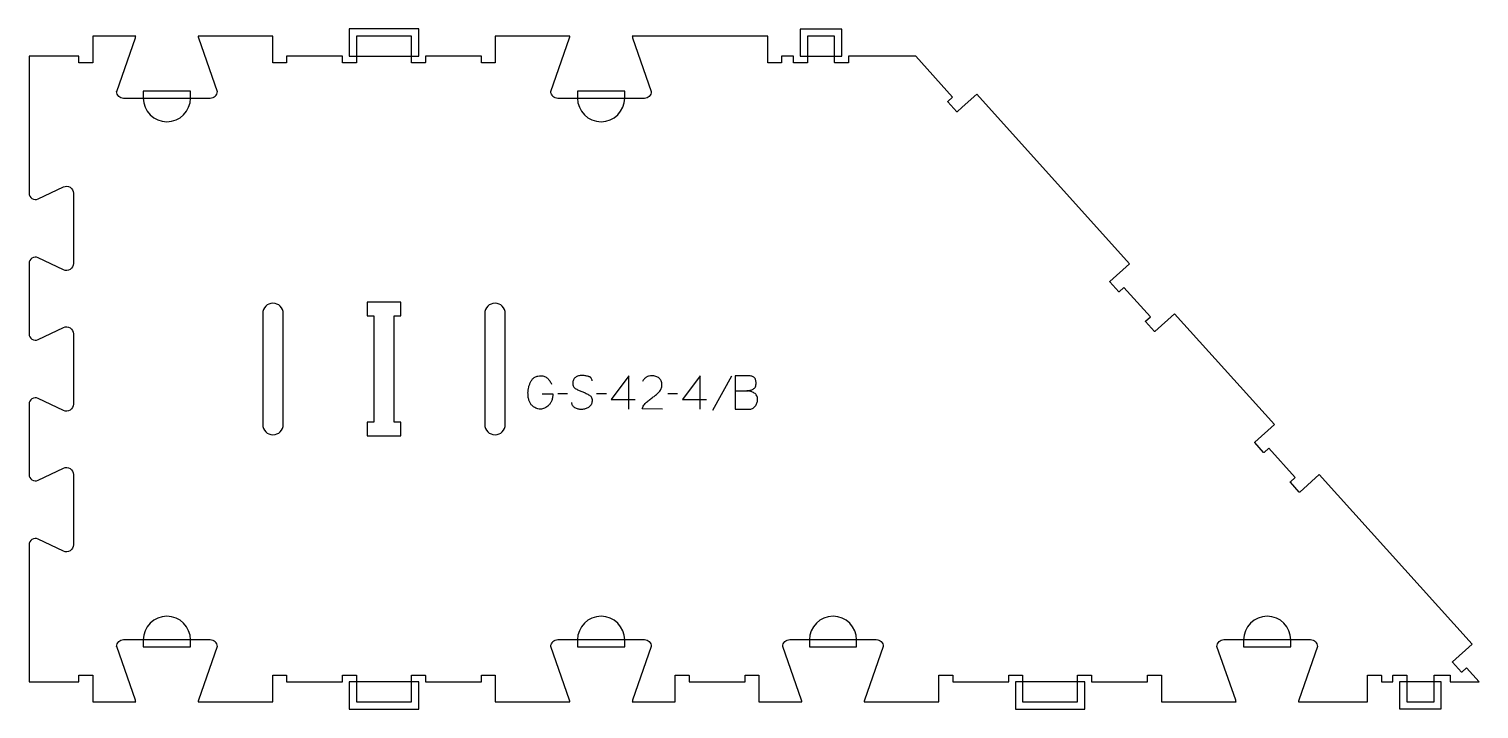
# Model space of a CAD drawing. Extents: x 0 to 1306, y -6 to 606.
import ezdxf

# ---------------------------------------------------------------- set-up
doc = ezdxf.new("R2010")
doc.units = 0
for name, color, linetype in [('1_ANYTOOL_1MMDEEP_LABELS_S', 2, 'CONTINUOUS'), ('3_ANYTOOL_CUTTHROUGH_INSID', 4, 'CONTINUOUS'), ('4_ANYTOOL_CUTTHROUGH_OUTSI', 5, 'CONTINUOUS'), ('5_ANYTOOL_HALF_MILL_9MM_IN', 3, 'CONTINUOUS')]:
    doc.layers.add(name, color=color, linetype=linetype)

msp = doc.modelspace()

# ---------------------------------------------------------------- linework, layer by layer
at = {"layer": '1_ANYTOOL_1MMDEEP_LABELS_S'}
for p, q in [((632.710875, 293.174062), (615.525161, 262.402633)), ((484.982304, 277.531205), (476.196589, 277.44549)), ((520.039446, 277.531205), (511.253732, 277.44549)), ((584.239446, 277.531205), (575.453732, 277.44549)), ((524.325161, 272.302633), (546.096589, 272.302633)), ((588.525161, 272.302633), (610.296589, 272.302633))]:
    msp.add_line(p, q, dxfattribs=at)
for points in [[(462.096589, 277.44549), (471.868018, 277.402633, -0.031732), (471.599907, 274.395231, -0.048764), (470.855518, 271.477633, -0.050291), (469.745805, 269.167125, -0.060119), (468.160875, 267.159776, -0.036578), (466.428855, 265.67336, -0.050793), (464.469804, 264.513348, -0.051881), (462.516786, 263.845603, -0.053919), (460.468018, 263.602633, -0.055881), (458.43287, 263.809577, -0.055271), (456.493018, 264.459776, -0.05403), (454.567042, 265.61897, -0.038531), (452.882304, 267.116919, -0.067281), (451.33459, 269.227933, -0.049165), (450.310875, 271.649062, -0.047412), (449.637948, 274.852981, -0.028075), (449.453732, 278.131205, -0.03109), (449.621259, 280.822784, -0.031496), (450.123375, 283.472276, -0.031425), (450.974248, 286.100521, -0.02824), (452.132304, 288.609776, -0.064555), (453.661107, 290.761301, -0.078906), (455.726946, 292.386562, -0.076878), (458.350548, 293.361112, -0.050594), (461.153732, 293.64549, -0.039946), (462.813293, 293.512694, -0.052714), (464.416232, 293.077633, -0.053511), (465.799429, 292.362299, -0.05153), (467.003732, 291.374062, -0.040443), (469.043956, 288.95092, -0.04035), (470.668018, 286.231205)], [(507.225161, 289.059776, 0.071867), (507.032047, 290.396383, 0.100684), (506.405518, 291.577633, 0.047558), (505.930964, 292.054084, 0.038563), (505.380964, 292.442812, 0.037928), (504.683776, 292.79028, 0.026634), (503.946589, 293.04549, 0.028461), (500.923256, 293.731473, 0.041577), (497.839446, 293.988348, 0.036938), (496.337086, 293.877208, 0.041531), (494.871589, 293.53299, 0.041583), (493.494212, 292.955782, 0.038125), (492.225161, 292.166919, 0.057611), (491.155008, 291.175015, 0.065808), (490.360875, 289.954419, 0.06469), (489.883379, 288.494864, 0.046778), (489.739446, 286.959776, 0.052235), (489.901802, 285.409934, 0.075448), (490.446589, 283.959776, 0.076671), (491.362681, 282.786724, 0.061023), (492.568018, 281.902633, 0.021951), (495.596872, 280.375288, 0.018213), (498.739446, 279.09549, -0.02405), (501.840931, 277.790028, -0.02981), (504.782304, 276.159776, -0.068439), (505.923605, 275.193846, -0.079282), (506.732304, 273.941919, -0.076308), (507.157303, 272.363237, -0.047772), (507.182304, 270.716919, -0.046243), (506.889069, 269.03596, -0.06359), (506.239446, 267.465133, -0.064671), (505.266623, 266.180944, -0.057073), (504.010875, 265.166919, -0.067522), (501.042567, 263.804009, -0.070793), (497.818018, 263.302633, -0.064027), (494.679003, 263.665148, -0.070447), (491.753732, 264.84549, -0.054374), (490.595315, 265.695123, -0.074742), (489.696589, 266.806205, -0.075199), (489.173582, 268.112583, -0.057737), (489.010875, 269.516919)], [(570.525161, 263.688348), (552.225161, 263.731205, -0.034491), (552.887939, 265.478537, -0.037732), (553.794804, 267.111562, -0.037744), (554.934098, 268.586198, -0.03482), (556.275161, 269.881205, -0.00859), (559.234385, 272.279788, -0.008791), (562.275161, 274.574062, 0.020588), (565.094449, 276.807504, 0.025206), (567.696589, 279.288348, 0.046908), (568.717184, 280.58959, 0.051091), (569.464446, 282.063348, 0.050722), (569.913179, 283.711522, 0.041139), (570.053732, 285.416919, 0.039396), (569.911087, 287.224505, 0.058519), (569.421589, 288.963348, 0.060358), (568.631032, 290.370463, 0.061397), (567.525161, 291.54549, 0.048006), (566.169204, 292.46745, 0.045901), (564.664446, 293.12049, 0.045216), (562.924385, 293.52305, 0.034258), (561.139446, 293.64549, 0.055622), (558.504876, 293.351503, 0.079896), (556.060875, 292.37049, 0.080617), (554.091488, 290.70479, 0.060287), (552.653732, 288.54549)], [(636.139446, 279.974062), (646.682304, 280.102633, 0.046847), (649.631006, 280.579082, 0.060102), (652.403732, 281.666919, 0.086388), (653.510434, 282.537045, 0.076384), (654.284089, 283.718705, 0.070405), (654.781558, 285.406454, 0.036531), (654.910875, 287.174062, 0.031885), (654.819254, 288.60932, 0.051083), (654.493018, 290.005312, 0.053001), (653.984731, 291.09187, 0.064647), (653.239446, 292.027633, 0.064346), (652.266155, 292.753198, 0.050037), (651.150161, 293.241026, 0.048317), (649.705604, 293.557309, 0.029756), (648.225161, 293.64549), (636.139446, 293.64549)], [(636.139446, 293.64549), (636.139446, 263.64549), (645.825161, 263.64549), (648.353732, 263.559776, 0.048381), (650.032626, 263.663692, 0.066146), (651.637661, 264.143705, 0.067079), (653.001424, 264.992375, 0.057042), (654.118018, 266.152633, 0.037099), (655.012689, 267.523874, 0.042913), (655.676946, 269.018705, 0.043052), (656.068107, 270.574352, 0.040094), (656.196589, 272.174062, 0.045096), (656.034218, 273.970678, 0.070597), (655.468018, 275.672276, 0.073303), (654.54204, 277.001315, 0.067093), (653.282304, 278.024062, 0.063103), (650.107794, 279.449008, 0.053716), (646.682304, 280.102633)]]:
    msp.add_lwpolyline(points, format="xyb", dxfattribs=at)
for points in [[(540.310875, 263.64549), (540.353732, 293.688348), (524.325161, 272.302633)], [(604.510875, 263.64549), (604.553732, 293.688348), (588.525161, 272.302633)]]:
    msp.add_lwpolyline(points, dxfattribs=at)
at = {"layer": '3_ANYTOOL_CUTTHROUGH_INSID'}
for points in [[(229, 249.750003), (229, 349.749997, 1), (210.5, 349.749997), (210.5, 249.750003, 1)], [(410.5, 249.750003, 1), (429, 249.750003), (429, 349.749997, 1), (410.5, 349.749997)]]:
    msp.add_lwpolyline(points, format="xyb", close=True, dxfattribs=at)
msp.add_lwpolyline([(335, 360), (304.5, 360), (304.5, 347.5), (310.5, 347.5), (310.5, 252), (304.5, 252), (304.5, 239.5), (335, 239.5), (335, 252), (329, 252), (329, 347.5), (335, 347.5)], close=True, dxfattribs=at)
at = {"layer": '4_ANYTOOL_CUTTHROUGH_OUTSI'}
msp.add_lwpolyline([(1143.402521, 0.000562), (1205.59078, 0.00154), (1205.59078, 23.751544, -0.414214), (1205.84078, 24.001544), (1217.84078, 24.001544, -0.414214), (1218.09078, 23.751544), (1218.09078, 18.001556), (1228.590858, 18.002052), (1228.590858, 23.752219, -0.414214), (1228.840858, 24.002219), (1240.840858, 24.002219, -0.414213), (1241.090858, 23.75222), (1241.09087, 17.752089), (1241.090852, 0.002285), (1265.590851, 0.002259), (1265.590802, 23.752139, -0.414225), (1265.840812, 24.00214), (1279.840845, 24.001608, -0.414203), (1280.090835, 23.751608), (1280.090829, 18.001713), (1306.057993, 18.001726), (1294.843478, 30.456706), (1290.570395, 26.609205, -0.414214), (1290.217326, 26.627709), (1282.187759, 35.545447, -0.414214), (1282.206262, 35.898516), (1299.855952, 51.790367), (1162.19115, 204.68262), (1144.54146, 188.790768, -0.414214), (1144.188391, 188.809271), (1136.158824, 197.727009, -0.414214), (1136.177328, 198.080078), (1140.45041, 201.927579), (1116.696274, 228.309221), (1112.423191, 224.46172, -0.414214), (1112.070122, 224.480223), (1104.040555, 233.397961, -0.414214), (1104.059058, 233.75103), (1121.708748, 249.642882), (1031.77358, 349.526005), (1014.12389, 333.634153, -0.414214), (1013.770821, 333.652657), (1005.741254, 342.570395, -0.414214), (1005.759758, 342.923464), (1010.03284, 346.770965), (986.278704, 373.152606), (982.005621, 369.305105, -0.414214), (981.652552, 369.323608), (973.622985, 378.241346, -0.414214), (973.641488, 378.594415), (991.291178, 394.486267), (853.626376, 547.378519), (840.435555, 535.501451), (835.976686, 531.486668, -0.414214), (835.623617, 531.505171), (827.59405, 540.422909, -0.414214), (827.612554, 540.775978), (831.885636, 544.623479), (798.680324, 581.501715), (738.118226, 581.498187), (738.118226, 575.748017, -0.414214), (737.868226, 575.498017), (725.868226, 575.498017, -0.414213), (725.618226, 575.748017), (725.618214, 581.748148), (725.618232, 599.497952), (701.118233, 599.497977), (701.118282, 575.748097, -0.414215), (700.868281, 575.498097), (688.868281, 575.498135, -0.414213), (688.618282, 575.748135), (688.618288, 581.498074), (677.848464, 581.501705), (677.848464, 575.751789, -0.414214), (677.598464, 575.501789), (665.598464, 575.501789, -0.414214), (665.348464, 575.751789), (665.348464, 599.501786), (543.402437, 599.500004, 0.061784), (543.637431, 598.10513), (560.532965, 549.832588, -0.084368), (560.547, 549.75, -0.414214), (554.297, 543.5), (476.297, 543.5, -0.414214), (470.047, 549.75, -0.084368), (470.061035, 549.832588), (486.960148, 598.116195, 0.061178), (487.191563, 599.5), (469.75, 599.5), (420, 599.5), (420, 575.75, -0.414214), (419.75, 575.5), (407.75, 575.5, -0.414214), (407.5, 575.75), (407.5, 581.5), (357, 581.5), (357, 575.75, -0.414214), (356.75, 575.5), (344.75, 575.5, -0.414214), (344.5, 575.75), (344.5, 599.5), (295, 599.5), (295, 575.75, -0.414214), (294.75, 575.5), (282.75, 575.5, -0.414214), (282.5, 575.75), (282.5, 581.5), (232, 581.5), (232, 575.75, -0.414214), (231.75, 575.5), (219.75, 575.5, -0.414214), (219.5, 575.75), (219.5, 599.5), (169.75, 599.5), (152.308437, 599.5, 0.061784), (152.543431, 598.10513), (169.438965, 549.832588, -0.084368), (169.453, 549.75, -0.414214), (163.203, 543.5), (85.203, 543.5, -0.414214), (78.953, 549.75, -0.084368), (78.967035, 549.832588), (95.866148, 598.116195, 0.061178), (96.097563, 599.5), (57.5, 599.5), (57.5, 575.75, -0.414214), (57.25, 575.5), (45.25, 575.5, -0.414214), (45, 575.75), (45, 581.5), (0, 581.5), (0, 458.102075, 0.551268), (8.22237, 452.910747), (31.062641, 463.788427, -0.257375), (37.086653, 463.430492, -0.257375), (40, 458.145679), (40, 394.752256, -0.551268), (31.062641, 389.109509), (8.22237, 399.987188, 0.257375), (2.680279, 399.657887, 0.257375), (0, 394.79586), (0, 331.402256, 0.257375), (2.680279, 326.540229, 0.257375), (8.22237, 326.210928), (31.062641, 337.088608, -0.551268), (40, 331.44586), (40, 268.052437, -0.551268), (31.062641, 262.40969), (8.22237, 273.287369, 0.551268), (0, 268.096041), (0, 204.702437, 0.551268), (8.22237, 199.511109), (31.062641, 210.388789, -0.257375), (37.086653, 210.030854, -0.257375), (40, 204.746041), (40, 141.352618, -0.551268), (31.062641, 135.709871), (8.22237, 146.58755, 0.551268), (0, 141.396222), (0, 18), (45, 18), (45, 23.75, -0.414214), (45.25, 24), (57.25, 24, -0.414214), (57.5, 23.75), (57.5, 0), (96.097563, 0, 0.061784), (95.862569, 1.39487), (78.967035, 49.667412, -0.084368), (78.953, 49.75, -0.414214), (85.203, 56), (163.203, 56, -0.414214), (169.453, 49.75, -0.084368), (169.438965, 49.667412), (152.539852, 1.383805, 0.061178), (152.308437, 0), (169.75, 0), (219.5, 0), (219.5, 23.75, -0.414214), (219.75, 24), (231.75, 24, -0.414214), (232, 23.75), (232, 18), (282.5, 18), (282.5, 23.75, -0.414214), (282.75, 24), (294.75, 24, -0.414214), (295, 23.75), (295, 0), (344.5, 0), (344.5, 23.75, -0.414214), (344.75, 24), (356.75, 24, -0.414214), (357, 23.75), (357, 18), (407.5, 18), (407.5, 23.75, -0.414214), (407.75, 24), (419.75, 24, -0.414214), (420, 23.75), (420, 0), (487.191563, 0, 0.061784), (486.956569, 1.39487), (470.061035, 49.667412, -0.084368), (470.047, 49.75, -0.414214), (476.297, 56), (554.297, 56, -0.414214), (560.547, 49.75, -0.084368), (560.532965, 49.667412), (543.633852, 1.383805, 0.0608), (543.402521, 0), (582, 0), (582, 23.75, -0.414214), (582.25, 24), (594.25, 24, -0.414214), (594.5, 23.75), (594.5, 18), (645, 18), (645, 23.75, -0.414214), (645.25, 24), (657.25, 24, -0.414214), (657.5, 23.75), (657.5, 0), (696.097563, 0, 0.061784), (695.862569, 1.39487), (678.967035, 49.667412, -0.084368), (678.953, 49.75, -0.414214), (685.203, 56), (763.203, 56, -0.414214), (769.453, 49.75, -0.084368), (769.438965, 49.667412), (752.539852, 1.383805, 0.0608), (752.308521, 0), (819.5, 0), (819.5, 23.75, -0.414214), (819.75, 24), (831.75, 24, -0.414214), (832, 23.75), (832, 18), (882.5, 18), (882.5, 23.75, -0.414214), (882.75, 24), (894.75, 24, -0.414214), (895, 23.75), (895, 0), (944.5, 0), (944.5, 23.75, -0.414214), (944.75, 24), (956.75, 24, -0.414214), (957, 23.75), (957, 18), (1007.5, 18), (1007.5, 23.75, -0.414214), (1007.75, 24), (1019.75, 24, -0.414214), (1020, 23.75), (1020, 0.000008), (1087.191563, 0.000556, 0.061784), (1086.956569, 1.395428), (1070.061035, 49.66797, -0.084368), (1070.047, 49.750558, -0.414214), (1076.297, 56.000558), (1154.297, 56.000558, -0.414214), (1160.547, 49.750558, -0.084368), (1160.532965, 49.66797), (1143.633852, 1.384363, 0.0608)], format="xyb", close=True, dxfattribs=at)
at = {"layer": '5_ANYTOOL_HALF_MILL_9MM_IN'}
for points in [[(294.5, 581.5), (345, 581.5), (351, 581.5), (351, 606), (344.74, 606), (288.5, 606), (288.5, 599.74), (288.5, 581.5)], [(700.618233, 581.501737), (726.118214, 581.49813), (732.118214, 581.498142), (732.118239, 605.997945), (725.858239, 605.997952), (694.618239, 605.997984), (694.618232, 599.737984), (694.618233, 581.501718)], [(345, 18), (294.5, 18), (288.5, 18), (288.5, -6.5), (294.76, -6.5), (344.74, -6.5), (351, -6.5), (351, 18)], [(945, 18), (894.5, 18), (888.5, 18), (888.5, -0.24), (888.5, -6.5), (951, -6.5), (951, -0.24), (951, 18)], [(1266.090814, 18.00214), (1240.590804, 18.002172), (1234.590804, 18.002156), (1234.590868, -6.497731), (1240.850868, -6.497715), (1265.830864, -6.497741), (1272.090864, -6.497728), (1272.090814, 18.002153)]]:
    msp.add_lwpolyline(points, close=True, dxfattribs=at)
for points in [[(102.953, 544), (102.953, 543.75, 1), (145.453, 543.75), (145.453, 550), (102.953, 550)], [(494.047, 544), (494.047, 543.75, 1), (536.547, 543.75), (536.547, 550), (494.047, 550)], [(145.453, 55.75, 1), (102.953, 55.75), (102.953, 49.5), (145.453, 49.5)], [(536.547, 55.75, 1), (494.047, 55.75), (494.047, 49.5), (536.547, 49.5)], [(745.453, 55.75, 1), (702.953, 55.75), (702.953, 49.5), (745.453, 49.5)], [(1136.547, 55.750558, 1), (1094.047, 55.750558), (1094.047, 49.500558), (1136.547, 49.500558)]]:
    msp.add_lwpolyline(points, format="xyb", close=True, dxfattribs=at)

doc.saveas('drawing.dxf')
